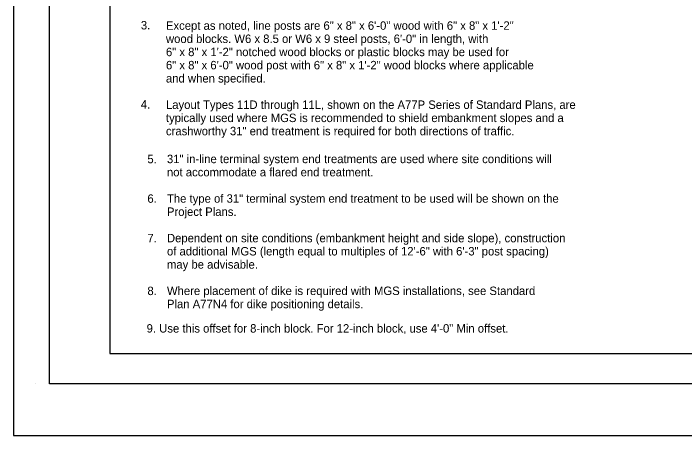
# Model space of a CAD drawing. Extents: x -893 to 867, y -474 to 712.
# Drawn here: x -893 to -337, y -474 to -124 of the extents above; entities that cross this region are included whole.
import ezdxf

# ---------------------------------------------------------------- set-up
doc = ezdxf.new("R2010")
doc.units = 0
doc.layers.add('10 Sheet Format', color=7, linetype='Continuous')
doc.layers.add('57 Undefined', color=7, linetype='Continuous')

msp = doc.modelspace()

# ---------------------------------------------------------------- linework, layer by layer
at = {"layer": '10 Sheet Format'}
for p, q in [((-813.45, 643.96), (-813.45, -406.04)), ((-813.45, -406.04), (811.55, -406.04)), ((-875.41, -431.05), (-875.41, -431.05))]:
    msp.add_line(p, q, dxfattribs=at)
for points in [[(-893.45, -474.04), (866.55, -474.04), (866.55, 711.96), (-893.45, 711.96)], [(-863.43, 668.96), (836.57, 668.96), (836.57, -431.04), (-863.43, -431.04)], [(-863.43, 668.96), (836.57, 668.96), (836.57, -431.04), (-863.43, -431.04)]]:
    msp.add_lwpolyline(points, close=True, dxfattribs=at)

# ---------------------------------------------------------------- texts
at = {"layer": '57 Undefined'}
for s, p in [('3.', (-787.8, -137.17)), ('Except as noted, line posts are 6" x 8" x 6\'-0" wood with 6" x 8" x 1\'-2"', (-766.97, -137.45)), ('wood blocks. W6 x 8.5 or W6 x 9 steel posts, 6\'-0" in length, with ', (-766.97, -148.39)), ('6" x 8" x 1\'-2" notched wood blocks or plastic blocks may be used for ', (-766.97, -159.33)), ('6" x 8" x 6\'-0" wood post with 6" x 8" x 1\'-2" wood blocks where applicable', (-766.97, -170.26)), ('and when specified.', (-766.97, -181.2)), ('4.', (-787.8, -202.79)), ('Layout Types 11D through 11L, shown on the A77P Series of Standard Plans, are', (-766.97, -203.08)), ('typically used where MGS is recommended to shield embankment slopes and a ', (-766.97, -214.01)), ('crashworthy 31" end treatment is required for both directions of traffic.', (-766.97, -224.95)), ('5.', (-782.35, -248.15)), ('31" in-line terminal system end treatments are used where site conditions will', (-766.14, -248.08)), ('not accommodate a flared end treatment.', (-766.14, -259.02)), ('6.', (-782.35, -280.96)), ('The type of 31" terminal system end treatment to be used will be shown on the', (-766.14, -280.89)), ('Project Plans.', (-766.14, -291.83)), ('7.', (-782.35, -313.77)), ('Dependent on site conditions (embankment height and side slope), construction', (-766.14, -313.71)), ('of additional MGS (length equal to multiples of 12\'-6" with 6\'-3" post spacing)', (-766.14, -324.64)), ('may be advisable.', (-766.14, -335.58)), ('8.', (-782.35, -357.52)), ('Where placement of dike is required with MGS installations, see Standard', (-766.14, -357.45)), ('Plan A77N4 for dike positioning details.', (-766.14, -368.39)), ('9. Use this offset for 8-inch block. For 12-inch block, use 4\'-0" Min offset.', (-783.01, -388.62))]:
    msp.add_text(s, height=7, dxfattribs=at).set_placement(p)

doc.saveas('drawing.dxf')
